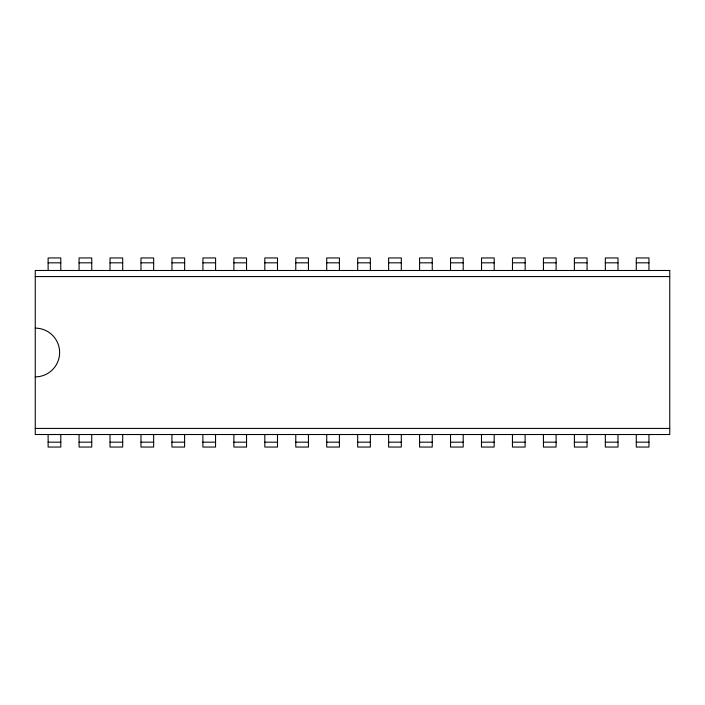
<?xml version="1.0" encoding="UTF-8"?>
<svg xmlns="http://www.w3.org/2000/svg" width="705" height="705" viewBox="0 0 705 705"><rect width="100%" height="100%" fill="white"/><g stroke="black" fill="none" stroke-linecap="round" stroke-linejoin="round"><path stroke-width="1.06" d="M48.125 262.824L60.797 262.824M79.075 262.824L91.747 262.824M110.024 262.824L122.696 262.824M140.982 262.824L153.655 262.824M171.967 262.824L184.648 262.824M202.925 262.824L215.598 262.824M233.875 262.824L246.547 262.824M264.824 262.824L277.497 262.824M295.774 262.824L308.446 262.824M326.723 262.824L339.405 262.824M357.682 262.824L370.354 262.824M388.631 262.824L401.304 262.824M419.581 262.824L432.253 262.824M450.53 262.824L463.203 262.824M481.524 262.824L494.196 262.824M512.473 262.824L525.146 262.824M543.432 262.824L556.104 262.824M574.381 262.824L587.053 262.824M605.331 262.824L618.003 262.824M636.28 262.824L648.952 262.824M35.25 276.571L669.75 276.571M35.25 428.428L669.75 428.428M48.125 442.176L60.797 442.176M79.075 442.176L91.747 442.176M110.024 442.176L122.696 442.176M140.982 442.176L153.655 442.176M171.932 442.176L184.604 442.176M202.881 442.176L215.554 442.176M233.875 442.176L246.547 442.176M264.824 442.176L277.497 442.176M295.774 442.176L308.446 442.176M326.723 442.176L339.405 442.176M357.682 442.176L370.354 442.176M388.631 442.176L401.304 442.176M419.581 442.176L432.253 442.176M450.53 442.176L463.203 442.176M481.48 442.176L494.161 442.176M512.438 442.176L525.11 442.176M543.432 442.176L556.104 442.176M574.381 442.176L587.053 442.176M605.331 442.176L618.003 442.176M636.28 442.176L648.952 442.176M648.952 270.482L648.952 257.951L636.28 257.951L636.28 270.482M648.952 434.518L648.952 447.049L636.28 447.049L636.28 434.518M618.003 270.482L618.003 257.951L605.331 257.951L605.331 270.482M618.003 434.518L618.003 447.049L605.331 447.049L605.331 434.518M587.053 270.482L587.053 257.951L574.381 257.951L574.381 270.482M587.053 434.518L587.053 447.049L574.381 447.049L574.381 434.518M556.104 270.482L556.104 257.951L543.432 257.951L543.432 270.482M556.104 434.518L556.104 447.049L543.432 447.049L543.432 434.518M525.146 270.482L525.146 257.951L512.473 257.951L512.473 270.482M525.11 434.518L525.11 447.049L512.438 447.049L512.438 434.518M494.196 270.482L494.196 257.951L481.524 257.951L481.524 270.482M494.161 434.518L494.161 447.049L481.48 447.049L481.48 434.518M463.203 270.482L463.203 257.951L450.53 257.951L450.53 270.482M463.203 434.518L463.203 447.049L450.53 447.049L450.53 434.518M432.253 270.482L432.253 257.951L419.581 257.951L419.581 270.482M432.253 434.518L432.253 447.049L419.581 447.049L419.581 434.518M401.304 270.482L401.304 257.951L388.631 257.951L388.631 270.482M401.304 434.518L401.304 447.049L388.631 447.049L388.631 434.518M370.354 270.482L370.354 257.951L357.682 257.951L357.682 270.482M370.354 434.518L370.354 447.049L357.682 447.049L357.682 434.518M339.405 270.482L339.405 257.951L326.723 257.951L326.723 270.482M339.405 434.518L339.405 447.049L326.723 447.049L326.723 434.518M308.446 270.482L308.446 257.951L295.774 257.951L295.774 270.482M308.446 434.518L308.446 447.049L295.774 447.049L295.774 434.518M277.497 270.482L277.497 257.951L264.824 257.951L264.824 270.482M277.497 434.518L277.497 447.049L264.824 447.049L264.824 434.518M246.547 270.482L246.547 257.951L233.875 257.951L233.875 270.482M246.547 434.518L246.547 447.049L233.875 447.049L233.875 434.518M215.598 270.482L215.598 257.951L202.925 257.951L202.925 270.482M215.554 434.518L215.554 447.049L202.881 447.049L202.881 434.518M184.648 270.482L184.648 257.951L171.967 257.951L171.967 270.482M184.604 434.518L184.604 447.049L171.932 447.049L171.932 434.518M153.655 270.482L153.655 257.951L140.982 257.951L140.982 270.482M153.655 434.518L153.655 447.049L140.982 447.049L140.982 434.518M122.696 270.482L122.696 257.951L110.024 257.951L110.024 270.482M122.696 434.518L122.696 447.049L110.024 447.049L110.024 434.518M91.747 270.482L91.747 257.951L79.075 257.951L79.075 270.482M91.747 434.518L91.747 447.049L79.075 447.049L79.075 434.518M60.797 270.482L60.797 257.951L48.125 257.951L48.125 270.482M60.797 434.518L60.797 447.049L48.125 447.049L48.125 434.518M35.25 328.125A24.375 24.375 0 0 1 59.625 352.5A24.375 24.375 0 0 1 35.25 376.875M669.75 270.482L35.25 270.482L35.25 434.518L669.75 434.518L669.75 270.482"/></g></svg>
